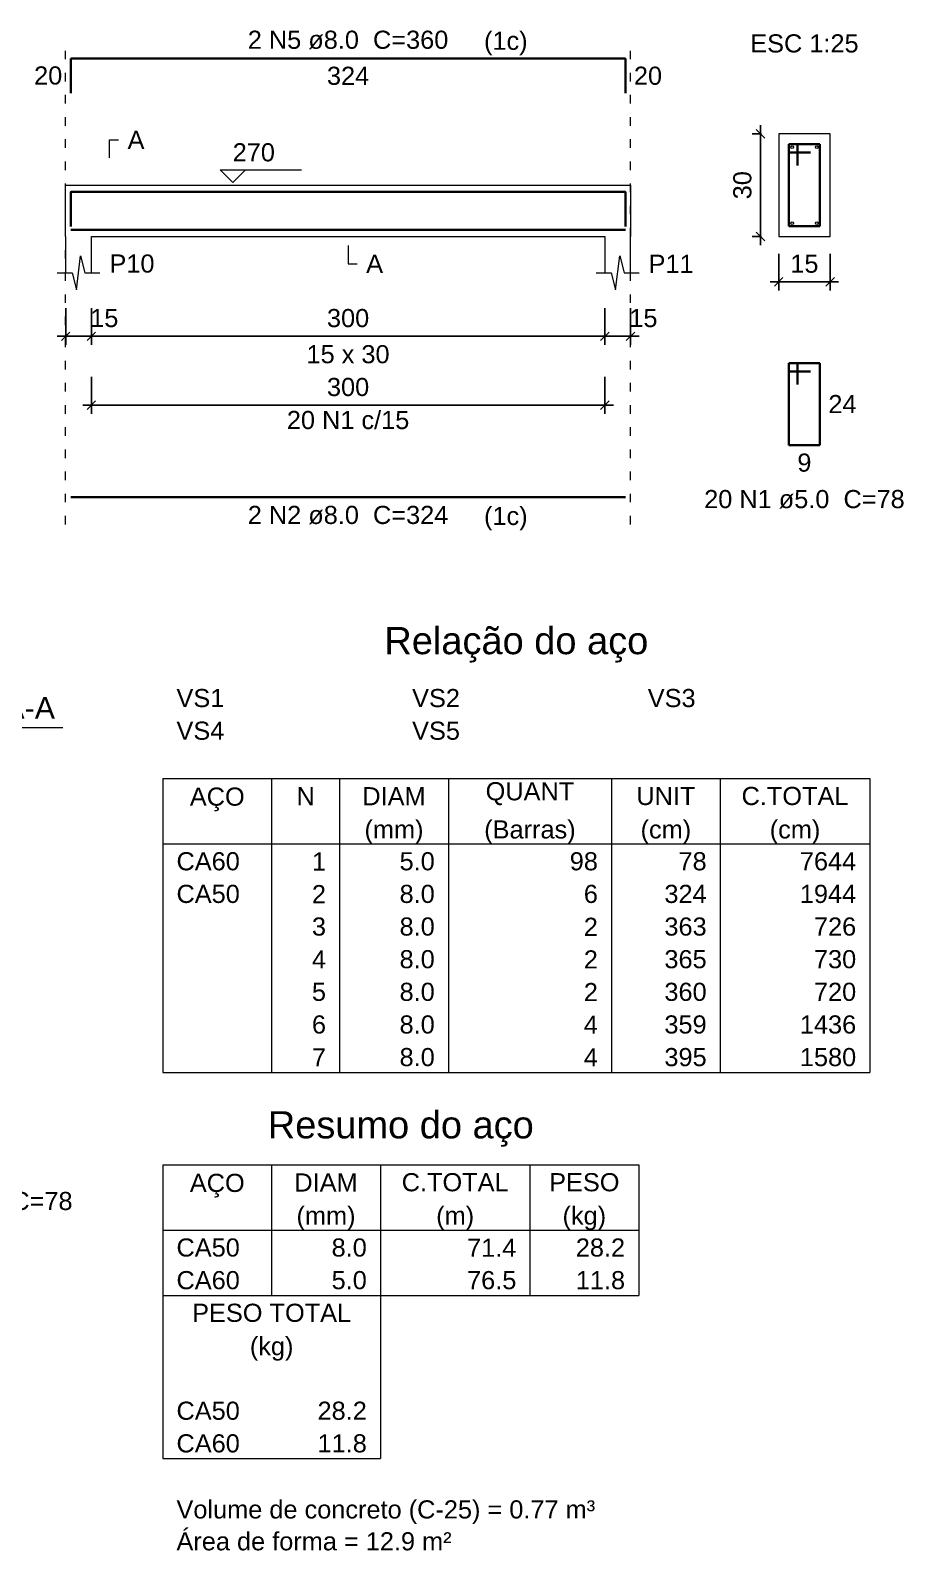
# Model space of a CAD drawing. Header units: millimetres. Extents: x 0 to 619, y -40 to 53.
# Drawn here: x 476.88 to 487.09, y -4.49 to 13.26 of the extents above; entities that cross this region are included whole.
import ezdxf

# ---------------------------------------------------------------- set-up
doc = ezdxf.new("R2010")
doc.units = ezdxf.units.MM
doc.linetypes.add('DOT2', pattern=[3.175, 0, -3.175])
for name, color, linetype, lineweight in [('DT-Barras na forma', 2, 'Continuous', 30), ('DT-Barras no corte', 5, 'Continuous', 5), ('DT-Barras rebatidas', 2, 'Continuous', 30), ('DT-Cotas', 9, 'Continuous', 5), ('DT-Forma', 5, 'Continuous', 5), ('DT-Pontilhado', 9, 'DOT2', 5), ('DT-Relação do aço', 9, 'Continuous', 5), ('DT-Textos', 7, 'Continuous', 5)]:
    doc.layers.add(name, color=color, linetype=linetype, lineweight=lineweight)
doc.styles.add('Arial', font='arial.ttf')
doc.styles.get("Standard").update_dxf_attribs({"font": 'arial.ttf'})
doc.dimstyles.new('UM_25.000000', dxfattribs={"dimtxt": 0.18, "dimasz": 0.1, "dimexe": 0.1, "dimexo": 0.2, "dimgap": 0, "dimtad": 1, "dimtih": 1, "dimtoh": 1, "dimdec": 1, "dimlfac": 25, "dimzin": 0, "dimdsep": 46, "dimtxsty": 'Standard', "dimblk": 'CLOSED', "dimblk1": 'CLOSED', "dimblk2": 'CLOSED', "dimcen": 0.09, "dimdle": 0.1, "dimadec": 1, "dimazin": 2, "dimtfac": 1, "dimtdec": 4, "dimtofl": 0, "dimtmove": 0, "dimatfit": 3, "dimldrblk": 'CLOSED', "dimfxl": 1, "dimtolj": 1, "dimarcsym": 0})
doc.dimstyles.new('UM_50.000000', dxfattribs={"dimtxt": 0.18, "dimasz": 0.1, "dimexe": 0.1, "dimexo": 0.2, "dimgap": 0, "dimtad": 1, "dimtih": 1, "dimtoh": 1, "dimdec": 1, "dimlfac": 50, "dimzin": 0, "dimdsep": 46, "dimtxsty": 'Standard', "dimblk": 'CLOSED', "dimblk1": 'CLOSED', "dimblk2": 'CLOSED', "dimcen": 0.09, "dimdle": 0.1, "dimadec": 1, "dimazin": 2, "dimtfac": 1, "dimtdec": 4, "dimtofl": 0, "dimtmove": 0, "dimatfit": 3, "dimldrblk": 'CLOSED', "dimfxl": 1, "dimtolj": 1, "dimarcsym": 0})

# ---------------------------------------------------------------- blocks, each defined once
blk = doc.blocks.new('_OBLIQUE')
at = {"color": 0, "linetype": 'ByBlock', "lineweight": -2}
blk.add_line((-0.5, -0.5), (0.5, 0.5), dxfattribs=at)
blk = doc.blocks.new('*D370')
at = {"layer": 'Defpoints', "color": 0, "transparency": 16777216}
for p in [(477.297, 10.218), (477.597, 10.218), (477.597, 9.688)]:
    blk.add_point(p, dxfattribs=at)
at = {"layer": 'DT-Cotas', "color": 0, "lineweight": -2, "transparency": 16777216}
for p, q in [((477.297, 10.018), (477.297, 9.588)), ((477.597, 10.018), (477.597, 9.588)), ((477.197, 9.688), (477.697, 9.688))]:
    blk.add_line(p, q, dxfattribs=at)
at = {"layer": 'DT-Cotas', "color": 0, "lineweight": -2, "transparency": 16777216, "xscale": 0.1, "yscale": 0.1, "zscale": 0.1, "rotation": 180}
blk.add_blockref('_OBLIQUE', (477.297, 9.688), dxfattribs=at)
at = {"layer": 'DT-Cotas', "color": 0, "lineweight": -2, "transparency": 16777216, "xscale": 0.1, "yscale": 0.1, "zscale": 0.1}
blk.add_blockref('_OBLIQUE', (477.597, 9.688), dxfattribs=at)
at = {"layer": 'DT-Cotas', "transparency": 16777216, "insert": (477.748, 9.9), "char_height": 0.2118, "attachment_point": 5, "rotation": 0.0057, "style": 'Arial'}
blk.add_mtext('\\A1;15', dxfattribs=at)
blk = doc.blocks.new('*D371')
at = {"layer": 'Defpoints', "color": 0, "transparency": 16777216}
for p in [(477.597, 10.218), (483.597, 10.218), (483.597, 9.688)]:
    blk.add_point(p, dxfattribs=at)
at = {"layer": 'DT-Cotas', "color": 0, "lineweight": -2, "transparency": 16777216}
for p, q in [((477.597, 10.018), (477.597, 9.588)), ((483.597, 10.018), (483.597, 9.588)), ((477.497, 9.688), (483.697, 9.688))]:
    blk.add_line(p, q, dxfattribs=at)
at = {"layer": 'DT-Cotas', "color": 0, "lineweight": -2, "transparency": 16777216, "xscale": 0.1, "yscale": 0.1, "zscale": 0.1, "rotation": 180}
blk.add_blockref('_OBLIQUE', (477.597, 9.688), dxfattribs=at)
at = {"layer": 'DT-Cotas', "color": 0, "lineweight": -2, "transparency": 16777216, "xscale": 0.1, "yscale": 0.1, "zscale": 0.1}
blk.add_blockref('_OBLIQUE', (483.597, 9.688), dxfattribs=at)
at = {"layer": 'DT-Cotas', "transparency": 16777216, "insert": (480.597, 9.9), "char_height": 0.2118, "attachment_point": 5, "rotation": 0.0057, "style": 'Arial'}
blk.add_mtext('\\A1;300', dxfattribs=at)
blk = doc.blocks.new('*D372')
at = {"layer": 'Defpoints', "color": 0, "transparency": 16777216}
for p in [(483.597, 10.218), (483.897, 10.218), (483.897, 9.688)]:
    blk.add_point(p, dxfattribs=at)
at = {"layer": 'DT-Cotas', "color": 0, "lineweight": -2, "transparency": 16777216}
for p, q in [((483.597, 10.018), (483.597, 9.588)), ((483.897, 10.018), (483.897, 9.588)), ((483.497, 9.688), (483.997, 9.688))]:
    blk.add_line(p, q, dxfattribs=at)
at = {"layer": 'DT-Cotas', "color": 0, "lineweight": -2, "transparency": 16777216, "xscale": 0.1, "yscale": 0.1, "zscale": 0.1, "rotation": 180}
blk.add_blockref('_OBLIQUE', (483.597, 9.688), dxfattribs=at)
at = {"layer": 'DT-Cotas', "color": 0, "lineweight": -2, "transparency": 16777216, "xscale": 0.1, "yscale": 0.1, "zscale": 0.1}
blk.add_blockref('_OBLIQUE', (483.897, 9.688), dxfattribs=at)
at = {"layer": 'DT-Cotas', "transparency": 16777216, "insert": (484.048, 9.9), "char_height": 0.2118, "attachment_point": 5, "rotation": 0.0057, "style": 'Arial'}
blk.add_mtext('\\A1;15', dxfattribs=at)
blk = doc.blocks.new('*D373')
at = {"layer": 'Defpoints', "color": 0, "transparency": 16777216}
for p in [(485.417, 12.053), (485.629, 12.053), (485.629, 10.853)]:
    blk.add_point(p, dxfattribs=at)
at = {"layer": 'DT-Cotas', "color": 0, "lineweight": -2, "transparency": 16777216}
for p, q in [((485.417, 10.753), (485.417, 12.153)), ((485.429, 12.053), (485.317, 12.053)), ((485.429, 10.853), (485.317, 10.853))]:
    blk.add_line(p, q, dxfattribs=at)
at = {"layer": 'DT-Cotas', "color": 0, "lineweight": -2, "transparency": 16777216, "xscale": 0.1, "yscale": 0.1, "zscale": 0.1}
for p, rotation in [((485.417, 12.053), 90), ((485.417, 10.853), 270)]:
    blk.add_blockref('_OBLIQUE', p, dxfattribs=dict(at, rotation=rotation))
at = {"layer": 'DT-Cotas', "transparency": 16777216, "insert": (485.205, 11.453), "char_height": 0.2118, "attachment_point": 5, "rotation": 90, "style": 'Arial'}
blk.add_mtext('\\A1;30', dxfattribs=at)
blk = doc.blocks.new('*D374')
at = {"layer": 'Defpoints', "color": 0, "transparency": 16777216}
for p in [(485.629, 10.853), (486.229, 10.853), (486.229, 10.324)]:
    blk.add_point(p, dxfattribs=at)
at = {"layer": 'DT-Cotas', "color": 0, "lineweight": -2, "transparency": 16777216}
for p, q in [((485.629, 10.653), (485.629, 10.224)), ((486.229, 10.653), (486.229, 10.224)), ((485.529, 10.324), (486.329, 10.324))]:
    blk.add_line(p, q, dxfattribs=at)
at = {"layer": 'DT-Cotas', "color": 0, "lineweight": -2, "transparency": 16777216, "xscale": 0.1, "yscale": 0.1, "zscale": 0.1, "rotation": 180}
blk.add_blockref('_OBLIQUE', (485.629, 10.324), dxfattribs=at)
at = {"layer": 'DT-Cotas', "color": 0, "lineweight": -2, "transparency": 16777216, "xscale": 0.1, "yscale": 0.1, "zscale": 0.1}
blk.add_blockref('_OBLIQUE', (486.229, 10.324), dxfattribs=at)
at = {"layer": 'DT-Cotas', "transparency": 16777216, "insert": (485.929, 10.535), "char_height": 0.2118, "attachment_point": 5, "rotation": 0.0057, "style": 'Arial'}
blk.add_mtext('\\A1;15', dxfattribs=at)
blk = doc.blocks.new('*D375')
at = {"layer": 'Defpoints', "color": 0, "transparency": 16777216}
for p in [(477.597, 9.413), (483.597, 9.413), (483.597, 8.883)]:
    blk.add_point(p, dxfattribs=at)
at = {"layer": 'DT-Cotas', "color": 0, "lineweight": -2, "transparency": 16777216}
for p, q in [((477.597, 9.213), (477.597, 8.783)), ((483.597, 9.213), (483.597, 8.783)), ((477.497, 8.883), (483.697, 8.883))]:
    blk.add_line(p, q, dxfattribs=at)
at = {"layer": 'DT-Cotas', "color": 0, "lineweight": -2, "transparency": 16777216, "xscale": 0.1, "yscale": 0.1, "zscale": 0.1, "rotation": 180}
blk.add_blockref('_OBLIQUE', (477.597, 8.883), dxfattribs=at)
at = {"layer": 'DT-Cotas', "color": 0, "lineweight": -2, "transparency": 16777216, "xscale": 0.1, "yscale": 0.1, "zscale": 0.1}
blk.add_blockref('_OBLIQUE', (483.597, 8.883), dxfattribs=at)
at = {"layer": 'DT-Cotas', "transparency": 16777216, "insert": (480.597, 9.095), "char_height": 0.2118, "attachment_point": 5, "rotation": 0.0057, "style": 'Arial'}
blk.add_mtext('\\A1;300', dxfattribs=at)

msp = doc.modelspace()

# ---------------------------------------------------------------- linework, layer by layer
at = {"layer": 'DT-Barras na forma'}
for p, q in [((485.849, 11.9332), (485.749, 11.9332)), ((485.749, 11.9332), (485.749, 10.9732)), ((486.109, 11.9332), (485.749, 11.9332)), ((485.749, 11.9332), (485.749, 11.8332)), ((485.849, 11.6832), (485.849, 11.9332)), ((486.109, 10.9732), (486.109, 11.9332)), ((485.749, 11.8332), (485.999, 11.8332)), ((485.749, 10.9732), (486.109, 10.9732))]:
    msp.add_line(p, q, dxfattribs=at)
for points in [[(477.3569, 10.9705), (477.3569, 11.3752), (483.8369, 11.3752), (483.8369, 10.9705)], [(477.3569, 10.9312), (483.8369, 10.9312)]]:
    msp.add_lwpolyline(points, dxfattribs=at)
at = {"layer": 'DT-Barras no corte'}
for centre in [(485.785, 11.8972), (486.073, 11.8972), (485.785, 11.0092), (486.073, 11.0092)]:
    msp.add_circle(centre, 0.016, dxfattribs=at)
at = {"layer": 'DT-Barras rebatidas'}
for p, q in [((477.3569, 12.5295), (477.3569, 12.9342)), ((477.3569, 12.9342), (483.8369, 12.9342)), ((483.8369, 12.9342), (483.8369, 12.5295)), ((485.849, 9.3765), (485.749, 9.3765)), ((485.749, 9.3765), (485.749, 8.4165)), ((486.109, 9.3765), (485.749, 9.3765)), ((485.749, 9.3765), (485.749, 9.2765)), ((485.749, 9.2765), (485.999, 9.2765)), ((485.849, 9.1265), (485.849, 9.3765)), ((486.109, 8.4165), (486.109, 9.3765)), ((485.749, 8.4165), (486.109, 8.4165)), ((477.3569, 7.8083), (483.8369, 7.8083))]:
    msp.add_line(p, q, dxfattribs=at)
at = {"layer": 'DT-Forma'}
for p, q in [((486.229, 12.0532), (485.629, 12.0532)), ((485.629, 12.0532), (485.629, 10.8532)), ((486.229, 10.8532), (486.229, 12.0532)), ((477.2969, 11.4532), (477.5969, 11.4532)), ((477.5969, 11.4532), (483.5969, 11.4532)), ((483.5969, 11.4532), (483.8969, 11.4532)), ((477.2969, 10.8532), (477.2969, 10.4296)), ((477.5969, 10.4296), (477.5969, 10.8532)), ((477.5969, 10.8532), (483.5969, 10.8532)), ((483.5969, 10.8532), (483.5969, 10.4296)), ((483.8969, 10.4296), (483.8969, 10.8532)), ((485.629, 10.8532), (486.229, 10.8532)), ((477.4219, 10.2296), (477.4719, 10.6296)), ((477.4719, 10.6296), (477.5219, 10.4296)), ((483.7219, 10.2296), (483.7719, 10.6296)), ((483.7719, 10.6296), (483.8219, 10.4296)), ((477.1969, 10.4296), (477.3719, 10.4296)), ((477.3719, 10.4296), (477.4219, 10.2296)), ((477.5219, 10.4296), (477.6969, 10.4296)), ((483.4969, 10.4296), (483.6719, 10.4296)), ((483.6719, 10.4296), (483.7219, 10.2296)), ((483.8219, 10.4296), (483.9969, 10.4296))]:
    msp.add_line(p, q, dxfattribs=at)
at = {"layer": 'DT-Forma', "linetype": 'Continuous'}
for p, q in [((477.2969, 10.8532), (477.2969, 11.4532)), ((483.8969, 11.4532), (483.8969, 10.8532))]:
    msp.add_line(p, q, dxfattribs=at)
at = {"layer": 'DT-Pontilhado', "ltscale": 0.05}
for p, q in [((477.2969, 7.4906), (477.2969, 13.146)), ((483.8969, 7.4906), (483.8969, 13.146))]:
    msp.add_line(p, q, dxfattribs=at)
at = {"layer": 'DT-Relação do aço', "linetype": 'Continuous'}
for p, q in [((478.4329, 4.522), (486.6931, 4.522)), ((478.4329, 4.522), (478.4329, 3.7595)), ((479.7037, 4.522), (479.7037, 3.7595)), ((480.498, 4.522), (480.498, 3.7595)), ((481.7688, 4.522), (481.7688, 3.7595)), ((483.675, 4.522), (483.675, 3.7595)), ((484.9458, 4.522), (484.9458, 3.7595)), ((486.6931, 4.522), (486.6931, 3.7595)), ((478.4329, 3.7595), (486.6931, 3.7595)), ((478.4329, 3.7595), (478.4329, 1.0908)), ((479.7037, 3.7595), (479.7037, 1.0908)), ((480.498, 3.7595), (480.498, 1.0908)), ((481.7688, 3.7595), (481.7688, 1.0908)), ((483.675, 3.7595), (483.675, 1.0908)), ((484.9458, 3.7595), (484.9458, 1.0908)), ((486.6931, 3.7595), (486.6931, 1.0908)), ((478.4329, 1.0908), (486.6931, 1.0908)), ((478.4329, 0.0106), (483.9927, 0.0106)), ((478.4329, 0.0106), (478.4329, -0.7518)), ((479.7037, 0.0106), (479.7037, -0.7518)), ((480.9745, 0.0106), (480.9745, -0.7518)), ((482.7219, 0.0106), (482.7219, -0.7518)), ((483.9927, 0.0106), (483.9927, -0.7518)), ((478.4329, -0.7518), (483.9927, -0.7518)), ((478.4329, -0.7518), (478.4329, -1.5143)), ((479.7037, -0.7518), (479.7037, -1.5143)), ((480.9745, -0.7518), (480.9745, -1.5143)), ((482.7219, -0.7518), (482.7219, -1.5143)), ((483.9927, -0.7518), (483.9927, -1.5143)), ((478.4329, -1.5143), (483.9927, -1.5143)), ((478.4329, -1.5143), (478.4329, -2.658)), ((480.9745, -1.5143), (480.9745, -2.658)), ((478.4329, -2.658), (478.4329, -3.4205)), ((480.9745, -2.658), (480.9745, -3.4205)), ((478.4329, -3.4205), (480.9745, -3.4205))]:
    msp.add_line(p, q, dxfattribs=at)
at = {"layer": 'DT-Textos'}
msp.add_line((475.1471, 5.1199), (477.2651, 5.1199), dxfattribs=at)
for points in [[(477.8087, 11.7709), (477.8087, 11.9827), (477.9146, 11.9827)], [(479.3969, 11.6332), (479.2487, 11.485), (479.1004, 11.6332), (480.0535, 11.6332)], [(480.5969, 10.7473), (480.5969, 10.5355), (480.7028, 10.5355)]]:
    msp.add_lwpolyline(points, dxfattribs=at)

# ---------------------------------------------------------------- texts
at = {"layer": 'DT-Barras rebatidas', "color": 7, "char_height": 0.2118, "line_spacing_factor": 0.9, "style": 'Arial'}
for s, insert, width, attachment_point in [('2 N5 ø8.0  C=360', (480.5965, 13.0405), 4.06656, 8), ('20', (477.257, 12.626), 0.90832, 9), ('324', (480.5969, 12.8369), 1.16248, 2), ('20', (483.9369, 12.8378), 0.90832, 1), ('24', (486.2091, 9.0024), 0.90832, 1), ('20 N1 c/15', (480.5969, 8.6018), 2.5416, 8), ('9', (485.929, 8.3192), 0.65416, 2), ('20 N1 ø5.0  C=78', (485.9295, 7.6755), 4.06656, 8), ('2 N2 ø8.0  C=324', (480.5965, 7.4905), 4.06656, 8), ('21 N1 ø5.0  C=78', (476.2059, -0.5227), 4.06656, 8)]:
    msp.add_mtext(s, dxfattribs=dict(at, insert=insert, width=width, attachment_point=attachment_point))
at = {"layer": 'DT-Relação do aço', "color": 7, "line_spacing_factor": 0.9, "style": 'Arial'}
for s, insert, char_height, width, attachment_point in [('Relação do aço', (482.563, 5.8775), 0.3177, 5.33736, 8), ('VS1', (478.5918, 5.3543), 0.2118, 0.76248, 7), ('VS2', (481.3452, 5.3543), 0.2118, 0.76248, 7), ('VS3', (484.0986, 5.3543), 0.2118, 0.76248, 7), ('VS4', (478.5918, 4.9731), 0.2118, 0.76248, 7), ('VS5', (481.3452, 4.9731), 0.2118, 0.76248, 7), ('QUANT', (482.7219, 4.2106), 0.2118, 1.2708, 8), ('AÇO', (479.0683, 4.1407), 0.2118, 0.76248, 8), ('N', (480.1009, 4.2106), 0.2118, 0.25416, 8), ('DIAM', (481.1334, 4.2106), 0.2118, 1.01664, 8), ('UNIT', (484.3104, 4.2106), 0.2118, 1.01664, 8), ('C.TOTAL', (485.8195, 4.2106), 0.2118, 1.77912, 8), ('(mm)', (481.1334, 3.7595), 0.2118, 1.01664, 8), ('(Barras)', (482.7219, 3.7595), 0.2118, 2.03328, 8), ('(cm)', (484.3104, 3.7595), 0.2118, 1.01664, 8), ('(cm)', (485.8195, 3.7595), 0.2118, 1.01664, 8), ('CA60', (478.5918, 3.4481), 0.2118, 1.01664, 7), ('1', (480.3391, 3.4481), 0.2118, 0.25416, 9), ('5.0', (481.6099, 3.4481), 0.2118, 0.76248, 9), ('98', (483.5161, 3.4481), 0.2118, 0.50832, 9), ('78', (484.7869, 3.4481), 0.2118, 0.50832, 9), ('7644', (486.5343, 3.4481), 0.2118, 1.01664, 9), ('CA50', (478.5918, 3.0669), 0.2118, 1.01664, 7), ('2', (480.3391, 3.0669), 0.2118, 0.25416, 9), ('8.0', (481.6099, 3.0669), 0.2118, 0.76248, 9), ('6', (483.5161, 3.0669), 0.2118, 0.25416, 9), ('324', (484.7869, 3.0669), 0.2118, 0.76248, 9), ('1944', (486.5343, 3.0669), 0.2118, 1.01664, 9), ('3', (480.3391, 2.6857), 0.2118, 0.25416, 9), ('8.0', (481.6099, 2.6857), 0.2118, 0.76248, 9), ('2', (483.5161, 2.6857), 0.2118, 0.25416, 9), ('363', (484.7869, 2.6857), 0.2118, 0.76248, 9), ('726', (486.5343, 2.6857), 0.2118, 0.76248, 9), ('4', (480.3391, 2.3044), 0.2118, 0.25416, 9), ('8.0', (481.6099, 2.3044), 0.2118, 0.76248, 9), ('2', (483.5161, 2.3044), 0.2118, 0.25416, 9), ('365', (484.7869, 2.3044), 0.2118, 0.76248, 9), ('730', (486.5343, 2.3044), 0.2118, 0.76248, 9), ('5', (480.3391, 1.9232), 0.2118, 0.25416, 9), ('8.0', (481.6099, 1.9232), 0.2118, 0.76248, 9), ('2', (483.5161, 1.9232), 0.2118, 0.25416, 9), ('360', (484.7869, 1.9232), 0.2118, 0.76248, 9), ('720', (486.5343, 1.9232), 0.2118, 0.76248, 9), ('6', (480.3391, 1.5419), 0.2118, 0.25416, 9), ('8.0', (481.6099, 1.5419), 0.2118, 0.76248, 9), ('4', (483.5161, 1.5419), 0.2118, 0.25416, 9), ('359', (484.7869, 1.5419), 0.2118, 0.76248, 9), ('1436', (486.5343, 1.5419), 0.2118, 1.01664, 9), ('7', (480.3391, 1.1607), 0.2118, 0.25416, 9), ('8.0', (481.6099, 1.1607), 0.2118, 0.76248, 9), ('4', (483.5161, 1.1607), 0.2118, 0.25416, 9), ('395', (484.7869, 1.1607), 0.2118, 0.76248, 9), ('1580', (486.5343, 1.1607), 0.2118, 1.01664, 9), ('Resumo do aço', (481.2128, 0.2224), 0.3177, 4.95612, 8), ('AÇO', (479.0683, -0.3706), 0.2118, 0.76248, 8), ('DIAM', (480.3391, -0.3007), 0.2118, 1.01664, 8), ('C.TOTAL', (481.8482, -0.3007), 0.2118, 1.77912, 8), ('PESO', (483.3573, -0.3007), 0.2118, 1.01664, 8), ('(mm)', (480.3391, -0.7518), 0.2118, 1.01664, 8), ('(m)', (481.8482, -0.7518), 0.2118, 0.76248, 8), ('(kg)', (483.3573, -0.7518), 0.2118, 1.01664, 8), ('CA50', (478.5918, -1.0632), 0.2118, 1.01664, 7), ('8.0', (480.8157, -1.0632), 0.2118, 0.76248, 9), ('71.4', (482.563, -1.0632), 0.2118, 1.01664, 9), ('28.2', (483.8338, -1.0632), 0.2118, 1.01664, 9), ('CA60', (478.5918, -1.4444), 0.2118, 1.01664, 7), ('5.0', (480.8157, -1.4444), 0.2118, 0.76248, 9), ('76.5', (482.563, -1.4444), 0.2118, 1.01664, 9), ('11.8', (483.8338, -1.4444), 0.2118, 1.01664, 9), ('PESO TOTAL', (479.7037, -1.8257), 0.2118, 2.5416, 8), ('(kg)', (479.7037, -2.2768), 0.2118, 1.01664, 8), ('CA50', (478.5918, -2.9694), 0.2118, 1.01664, 7), ('28.2', (480.8157, -2.9694), 0.2118, 1.01664, 9), ('CA60', (478.5918, -3.3506), 0.2118, 1.01664, 7), ('11.8', (480.8157, -3.3506), 0.2118, 1.01664, 9), ('Volume de concreto (C-25) = 0.77 m³', (478.5918, -4.183), 0.2118, 8.8956, 7), ('Área de forma = 12.9 m²', (478.5918, -4.4944), 0.2118, 5.84568, 7)]:
    msp.add_mtext(s, dxfattribs=dict(at, insert=insert, char_height=char_height, width=width, attachment_point=attachment_point))
at = {"layer": 'DT-Textos', "line_spacing_factor": 0.798, "style": 'Arial'}
for s, insert, char_height, width, attachment_point in [('(1c)', (482.1855, 12.9706), 0.2118, 1.01664, 7), ('ESC 1:25', (485.9295, 13.0005), 0.2118, 2.03328, 8), ('A', (478.0205, 11.8765), 0.2118, 0.25416, 7), ('270', (479.2485, 11.7285), 0.2118, 0.76248, 7), ('P10', (477.8085, 10.4295), 0.2118, 0.76248, 7), ('A', (480.8085, 10.4295), 0.2118, 0.25416, 7), ('P11', (484.1085, 10.4295), 0.2118, 0.76248, 7), ('15 x 30', (480.5965, 9.3705), 0.2118, 1.77912, 8), ('(1c)', (482.1855, 7.4206), 0.2118, 1.01664, 7), ('SEÇÃO A-A', (476.2059, 5.1424), 0.25416, 2.744928, 8)]:
    msp.add_mtext(s, dxfattribs=dict(at, insert=insert, char_height=char_height, width=width, attachment_point=attachment_point))

# ---------------------------------------------------------------- dimensions: what is measured, and where the dimension line sits
at = {"layer": 'DT-Cotas'}
dim = msp.add_linear_dim(base=(485.4172, 12.0532), p1=(485.629, 10.8532), p2=(485.629, 12.0532), angle=90, dimstyle='UM_25.000000', override={"dimtxt": 0.2118, "dimasz": 0.1, "dimexe": 0.1, "dimexo": 0.2, "dimtad": 1, "dimtih": 0, "dimtoh": 0, "dimdec": 1, "dimlfac": 25, "dimzin": 8, "dimtxsty": 'Arial', "dimblk": 'OBLIQUE', "dimblk1": 'OBLIQUE', "dimblk2": 'OBLIQUE', "dimsah": 1, "dimdle": 0.1, "dimse1": 0, "dimse2": 0, "dimclrt": 256, "dimadec": 1, "dimazin": 3, "dimtmove": 2, "dimldrblk": 'OBLIQUE'}, dxfattribs=at)
dim.commit()
dim.dimension.update_dxf_attribs({"geometry": '*D373', "text_midpoint": (485.2054, 11.4532), "dimtype": 160, "text_rotation": 90})
for base, p1, p2, dimstyle, override, picture, middle in [((486.229, 10.3237), (485.629, 10.8532), (486.229, 10.8532), 'UM_25.000000', {"dimtxt": 0.2118, "dimasz": 0.1, "dimexe": 0.1, "dimexo": 0.2, "dimtad": 1, "dimtih": 0, "dimtoh": 0, "dimdec": 1, "dimlfac": 25, "dimzin": 8, "dimtxsty": 'Arial', "dimblk": 'OBLIQUE', "dimblk1": 'OBLIQUE', "dimblk2": 'OBLIQUE', "dimsah": 1, "dimdle": 0.1, "dimse1": 0, "dimse2": 0, "dimclrt": 256, "dimadec": 1, "dimazin": 3, "dimtmove": 2, "dimldrblk": 'OBLIQUE'}, '*D374', (485.929, 10.5355)), ((477.5969, 9.6883), (477.2969, 10.2178), (477.5969, 10.2178), 'UM_50.000000', {"dimtxt": 0.2118, "dimasz": 0.1, "dimexe": 0.1, "dimexo": 0.2, "dimtad": 1, "dimtih": 0, "dimtoh": 0, "dimdec": 1, "dimlfac": 50, "dimzin": 8, "dimtxsty": 'Arial', "dimblk": 'OBLIQUE', "dimblk1": 'OBLIQUE', "dimblk2": 'OBLIQUE', "dimsah": 1, "dimdle": 0.1, "dimse1": 0, "dimse2": 0, "dimclrt": 256, "dimadec": 1, "dimazin": 3, "dimtmove": 2, "dimldrblk": 'OBLIQUE'}, '*D370', (477.748, 9.9001)), ((483.5969, 9.6883), (477.5969, 10.2178), (483.5969, 10.2178), 'UM_50.000000', {"dimtxt": 0.2118, "dimasz": 0.1, "dimexe": 0.1, "dimexo": 0.2, "dimtad": 1, "dimtih": 0, "dimtoh": 0, "dimdec": 1, "dimlfac": 50, "dimzin": 8, "dimtxsty": 'Arial', "dimblk": 'OBLIQUE', "dimblk1": 'OBLIQUE', "dimblk2": 'OBLIQUE', "dimsah": 1, "dimdle": 0.1, "dimse1": 0, "dimse2": 0, "dimclrt": 256, "dimadec": 1, "dimazin": 3, "dimtmove": 2, "dimldrblk": 'OBLIQUE'}, '*D371', (480.5969, 9.9001)), ((483.8969, 9.6883), (483.5969, 10.2178), (483.8969, 10.2178), 'UM_50.000000', {"dimtxt": 0.2118, "dimasz": 0.1, "dimexe": 0.1, "dimexo": 0.2, "dimtad": 1, "dimtih": 0, "dimtoh": 0, "dimdec": 1, "dimlfac": 50, "dimzin": 8, "dimtxsty": 'Arial', "dimblk": 'OBLIQUE', "dimblk1": 'OBLIQUE', "dimblk2": 'OBLIQUE', "dimsah": 1, "dimdle": 0.1, "dimse1": 0, "dimse2": 0, "dimclrt": 256, "dimadec": 1, "dimazin": 3, "dimtmove": 2, "dimldrblk": 'OBLIQUE'}, '*D372', (484.048, 9.9001)), ((483.5969, 8.8834), (477.5969, 9.4129), (483.5969, 9.4129), 'UM_50.000000', {"dimtxt": 0.2118, "dimasz": 0.1, "dimexe": 0.1, "dimexo": 0.2, "dimtad": 1, "dimtih": 0, "dimtoh": 0, "dimdec": 1, "dimlfac": 50, "dimzin": 8, "dimtxsty": 'Arial', "dimblk": 'OBLIQUE', "dimblk1": 'OBLIQUE', "dimblk2": 'OBLIQUE', "dimsah": 1, "dimdle": 0.1, "dimse1": 0, "dimse2": 0, "dimclrt": 256, "dimadec": 1, "dimazin": 3, "dimtmove": 2, "dimldrblk": 'OBLIQUE'}, '*D375', (480.5969, 9.0952))]:
    dim = msp.add_linear_dim(base=base, p1=p1, p2=p2, dimstyle=dimstyle, override=override, dxfattribs=at)
    dim.commit()
    dim.dimension.update_dxf_attribs({"geometry": picture, "text_midpoint": middle, "dimtype": 160, "text_rotation": 0.00573})

doc.saveas('drawing.dxf')
